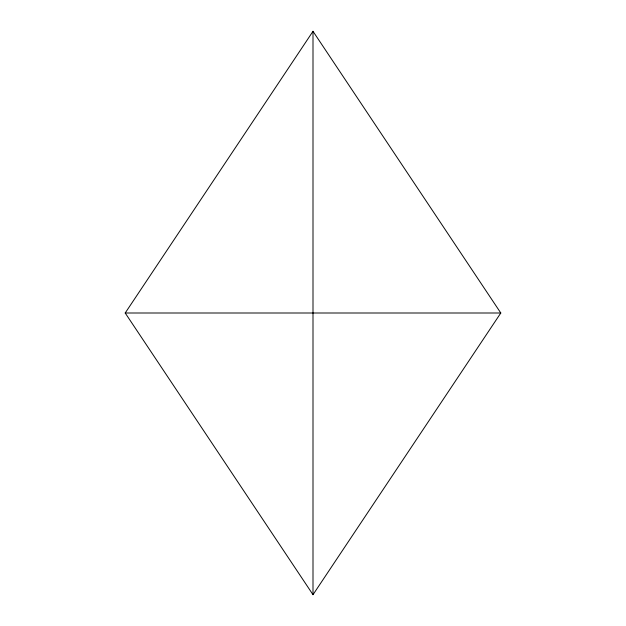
<?xml version="1.0" encoding="UTF-8"?>
<svg xmlns="http://www.w3.org/2000/svg" width="626" height="626" viewBox="0 0 626 626"><rect width="100%" height="100%" fill="white"/><g stroke="black" fill="none" stroke-linecap="round" stroke-linejoin="round"><path stroke-width="0.94" d="M313 31.3L313 594.7L500.8 313L313 31.3L125.2 313L313 594.7M125.2 313L500.8 313"/></g></svg>
